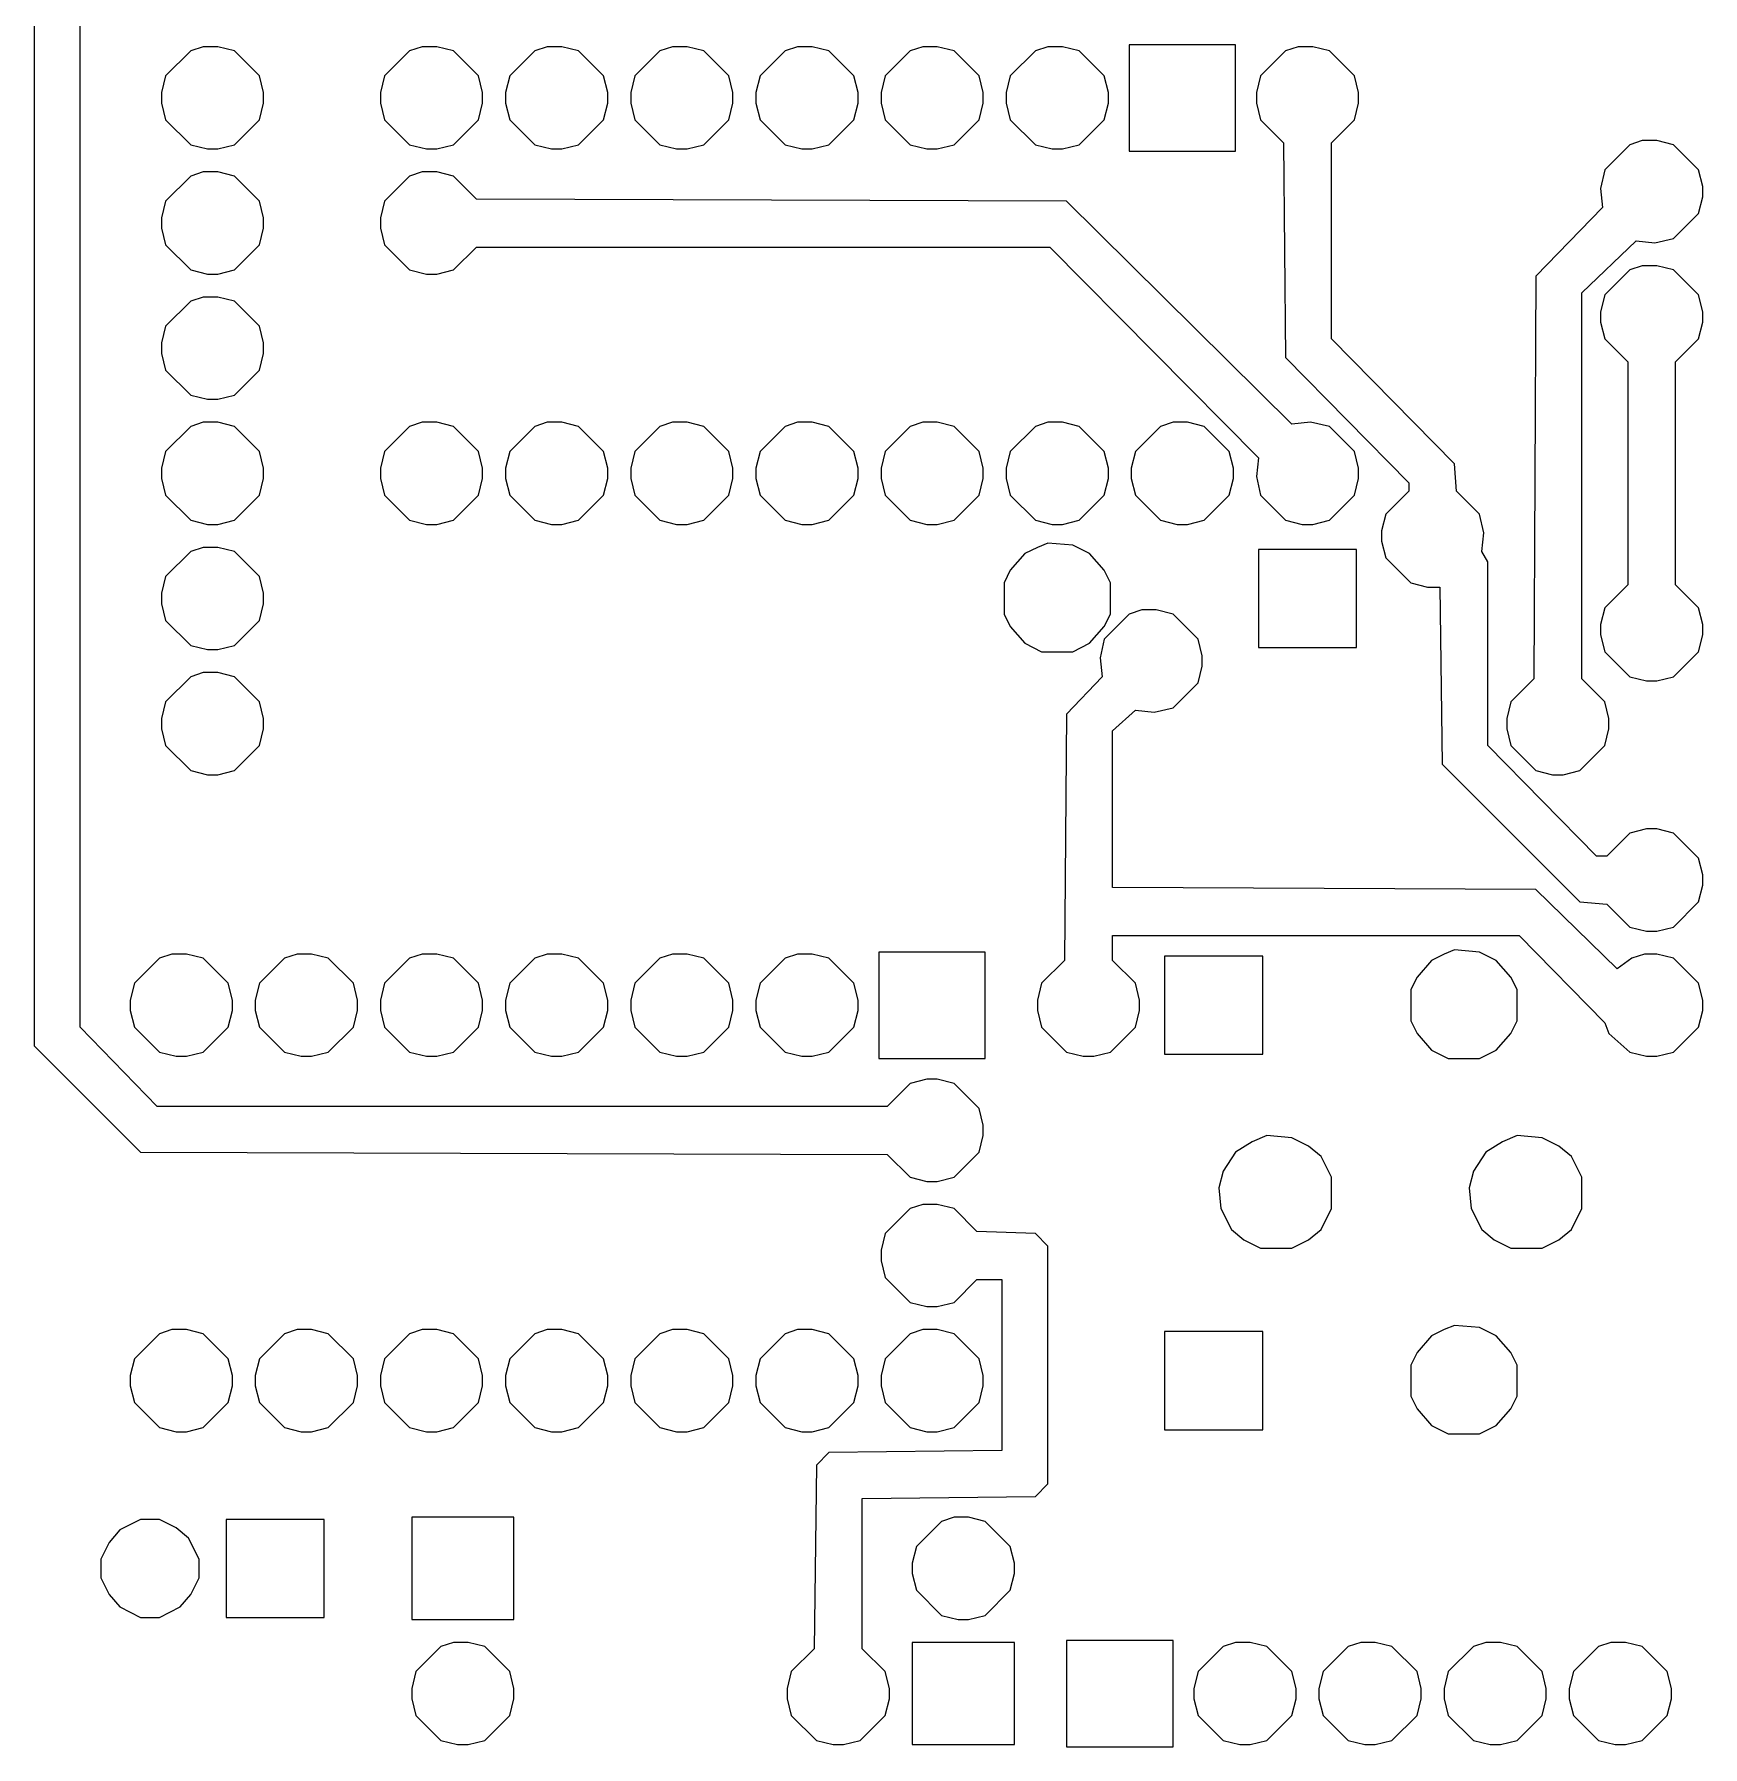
# Model space of a CAD drawing. Header units: millimetres. Extents: x 2 to 82, y 1 to 183.
# Drawn here: x 2.12 to 35.98, y 121.45 to 156.21 of the extents above; entities that cross this region are included whole.
import ezdxf

# ---------------------------------------------------------------- set-up
doc = ezdxf.new("R2010")
doc.units = ezdxf.units.MM
doc.layers.add('Default', color=70, linetype='Continuous')

msp = doc.modelspace()

# ---------------------------------------------------------------- linework, layer by layer
at = {"layer": 'Default'}
for points in [[(2.116667, 170.984333), (2.116667, 135.678333), (4.275667, 133.519333), (19.431, 133.477), (19.896667, 133.011333), (20.235333, 132.926667), (20.447, 132.926667), (20.785667, 133.011333), (21.293667, 133.519333), (21.378333, 133.858), (21.378333, 134.069667), (21.293667, 134.408333), (20.785667, 134.916333), (20.447, 135.001), (20.235333, 135.001), (19.896667, 134.916333), (19.431, 134.450667), (4.614333, 134.450667), (3.048, 136.059333), (3.048, 170.307)], [(2.116667, 170.984333), (2.116667, 135.678333), (4.275667, 133.519333), (19.431, 133.477), (19.896667, 133.011333), (20.235333, 132.926667), (20.447, 132.926667), (20.785667, 133.011333), (21.293667, 133.519333), (21.378333, 133.858), (21.378333, 134.069667), (21.293667, 134.408333), (20.785667, 134.916333), (20.447, 135.001), (20.235333, 135.001), (19.896667, 134.916333), (19.431, 134.450667), (4.614333, 134.450667), (3.048, 136.059333), (3.048, 170.307)], [(5.545667, 155.956), (5.545667, 155.956), (5.291667, 155.871333), (4.783667, 155.363333), (4.699, 155.024667), (4.699, 154.813), (4.783667, 154.474333), (5.291667, 153.966333), (5.630333, 153.881667), (5.842, 153.881667), (6.180667, 153.966333), (6.688667, 154.474333), (6.773333, 154.813), (6.773333, 155.024667), (6.688667, 155.363333), (6.180667, 155.871333), (5.842, 155.956), (5.545667, 155.956)], [(5.545667, 155.956), (5.545667, 155.956), (5.291667, 155.871333), (4.783667, 155.363333), (4.699, 155.024667), (4.699, 154.813), (4.783667, 154.474333), (5.291667, 153.966333), (5.630333, 153.881667), (5.842, 153.881667), (6.180667, 153.966333), (6.688667, 154.474333), (6.773333, 154.813), (6.773333, 155.024667), (6.688667, 155.363333), (6.180667, 155.871333), (5.842, 155.956), (5.545667, 155.956)], [(9.990667, 155.956), (9.990667, 155.956), (9.736667, 155.871333), (9.228667, 155.363333), (9.144, 155.024667), (9.144, 154.813), (9.228667, 154.474333), (9.736667, 153.966333), (10.075333, 153.881667), (10.287, 153.881667), (10.625667, 153.966333), (11.133667, 154.474333), (11.218333, 154.813), (11.218333, 155.024667), (11.133667, 155.363333), (10.625667, 155.871333), (10.287, 155.956), (9.990667, 155.956)], [(9.990667, 155.956), (9.990667, 155.956), (9.736667, 155.871333), (9.228667, 155.363333), (9.144, 155.024667), (9.144, 154.813), (9.228667, 154.474333), (9.736667, 153.966333), (10.075333, 153.881667), (10.287, 153.881667), (10.625667, 153.966333), (11.133667, 154.474333), (11.218333, 154.813), (11.218333, 155.024667), (11.133667, 155.363333), (10.625667, 155.871333), (10.287, 155.956), (9.990667, 155.956)], [(12.530667, 155.956), (12.530667, 155.956), (12.276667, 155.871333), (11.768667, 155.363333), (11.684, 155.024667), (11.684, 154.813), (11.768667, 154.474333), (12.276667, 153.966333), (12.615333, 153.881667), (12.827, 153.881667), (13.165667, 153.966333), (13.673667, 154.474333), (13.758333, 154.813), (13.758333, 155.024667), (13.673667, 155.363333), (13.165667, 155.871333), (12.827, 155.956), (12.530667, 155.956)], [(12.530667, 155.956), (12.530667, 155.956), (12.276667, 155.871333), (11.768667, 155.363333), (11.684, 155.024667), (11.684, 154.813), (11.768667, 154.474333), (12.276667, 153.966333), (12.615333, 153.881667), (12.827, 153.881667), (13.165667, 153.966333), (13.673667, 154.474333), (13.758333, 154.813), (13.758333, 155.024667), (13.673667, 155.363333), (13.165667, 155.871333), (12.827, 155.956), (12.530667, 155.956)], [(15.070667, 155.956), (15.070667, 155.956), (14.816667, 155.871333), (14.308667, 155.363333), (14.224, 155.024667), (14.224, 154.813), (14.308667, 154.474333), (14.816667, 153.966333), (15.155333, 153.881667), (15.367, 153.881667), (15.705667, 153.966333), (16.213667, 154.474333), (16.298333, 154.813), (16.298333, 155.024667), (16.213667, 155.363333), (15.705667, 155.871333), (15.367, 155.956), (15.070667, 155.956)], [(15.070667, 155.956), (15.070667, 155.956), (14.816667, 155.871333), (14.308667, 155.363333), (14.224, 155.024667), (14.224, 154.813), (14.308667, 154.474333), (14.816667, 153.966333), (15.155333, 153.881667), (15.367, 153.881667), (15.705667, 153.966333), (16.213667, 154.474333), (16.298333, 154.813), (16.298333, 155.024667), (16.213667, 155.363333), (15.705667, 155.871333), (15.367, 155.956), (15.070667, 155.956)], [(17.610667, 155.956), (17.610667, 155.956), (17.356667, 155.871333), (16.848667, 155.363333), (16.764, 155.024667), (16.764, 154.813), (16.848667, 154.474333), (17.356667, 153.966333), (17.695333, 153.881667), (17.907, 153.881667), (18.245667, 153.966333), (18.753667, 154.474333), (18.838333, 154.813), (18.838333, 155.024667), (18.753667, 155.363333), (18.245667, 155.871333), (17.907, 155.956), (17.610667, 155.956)], [(17.610667, 155.956), (17.610667, 155.956), (17.356667, 155.871333), (16.848667, 155.363333), (16.764, 155.024667), (16.764, 154.813), (16.848667, 154.474333), (17.356667, 153.966333), (17.695333, 153.881667), (17.907, 153.881667), (18.245667, 153.966333), (18.753667, 154.474333), (18.838333, 154.813), (18.838333, 155.024667), (18.753667, 155.363333), (18.245667, 155.871333), (17.907, 155.956), (17.610667, 155.956)], [(20.150667, 155.956), (20.150667, 155.956), (19.896667, 155.871333), (19.388667, 155.363333), (19.304, 155.024667), (19.304, 154.813), (19.388667, 154.474333), (19.896667, 153.966333), (20.235333, 153.881667), (20.447, 153.881667), (20.785667, 153.966333), (21.293667, 154.474333), (21.378333, 154.813), (21.378333, 155.024667), (21.293667, 155.363333), (20.785667, 155.871333), (20.447, 155.956), (20.150667, 155.956)], [(20.150667, 155.956), (20.150667, 155.956), (19.896667, 155.871333), (19.388667, 155.363333), (19.304, 155.024667), (19.304, 154.813), (19.388667, 154.474333), (19.896667, 153.966333), (20.235333, 153.881667), (20.447, 153.881667), (20.785667, 153.966333), (21.293667, 154.474333), (21.378333, 154.813), (21.378333, 155.024667), (21.293667, 155.363333), (20.785667, 155.871333), (20.447, 155.956), (20.150667, 155.956)], [(22.690667, 155.956), (22.690667, 155.956), (22.436667, 155.871333), (21.928667, 155.363333), (21.844, 155.024667), (21.844, 154.813), (21.928667, 154.474333), (22.436667, 153.966333), (22.775333, 153.881667), (22.987, 153.881667), (23.325667, 153.966333), (23.833667, 154.474333), (23.918333, 154.813), (23.918333, 155.024667), (23.833667, 155.363333), (23.325667, 155.871333), (22.987, 155.956), (22.690667, 155.956)], [(22.690667, 155.956), (22.690667, 155.956), (22.436667, 155.871333), (21.928667, 155.363333), (21.844, 155.024667), (21.844, 154.813), (21.928667, 154.474333), (22.436667, 153.966333), (22.775333, 153.881667), (22.987, 153.881667), (23.325667, 153.966333), (23.833667, 154.474333), (23.918333, 154.813), (23.918333, 155.024667), (23.833667, 155.363333), (23.325667, 155.871333), (22.987, 155.956), (22.690667, 155.956)], [(24.341667, 155.998333), (24.341667, 155.998333), (24.341667, 153.839333), (26.500667, 153.839333), (26.500667, 155.998333), (24.341667, 155.998333)], [(24.341667, 155.998333), (24.341667, 155.998333), (24.341667, 153.839333), (26.500667, 153.839333), (26.500667, 155.998333), (24.341667, 155.998333)], [(27.770667, 155.956), (27.770667, 155.956), (27.516667, 155.871333), (27.008667, 155.363333), (26.924, 155.024667), (26.924, 154.813), (27.008667, 154.474333), (27.474333, 154.008667), (27.516667, 149.648333), (30.014333, 147.108333), (30.014333, 146.939), (29.548667, 146.473333), (29.464, 146.134667), (29.464, 145.923), (29.548667, 145.584333), (30.056667, 145.076333), (30.395333, 144.991667), (30.649333, 144.991667), (30.691667, 141.393333), (33.485667, 138.599333), (34.036, 138.557), (34.501667, 138.091333), (34.840333, 138.006667), (35.052, 138.006667), (35.390667, 138.091333), (35.898667, 138.599333), (35.983333, 138.938), (35.983333, 139.149667), (35.898667, 139.488333), (35.390667, 139.996333), (35.052, 140.081), (34.840333, 140.081), (34.501667, 139.996333), (34.036, 139.530667), (33.824333, 139.530667), (31.623, 141.774333), (31.623, 145.499667), (31.496, 145.711333), (31.538333, 146.092333), (31.453667, 146.473333), (30.988, 146.939), (30.945667, 147.489333), (28.448, 150.029333), (28.448, 154.008667), (28.913667, 154.474333), (28.998333, 154.813), (28.998333, 155.024667), (28.913667, 155.363333), (28.405667, 155.871333), (28.067, 155.956), (27.770667, 155.956)], [(27.770667, 155.956), (27.770667, 155.956), (27.516667, 155.871333), (27.008667, 155.363333), (26.924, 155.024667), (26.924, 154.813), (27.008667, 154.474333), (27.474333, 154.008667), (27.516667, 149.648333), (30.014333, 147.108333), (30.014333, 146.939), (29.548667, 146.473333), (29.464, 146.134667), (29.464, 145.923), (29.548667, 145.584333), (30.056667, 145.076333), (30.395333, 144.991667), (30.649333, 144.991667), (30.691667, 141.393333), (33.485667, 138.599333), (34.036, 138.557), (34.501667, 138.091333), (34.840333, 138.006667), (35.052, 138.006667), (35.390667, 138.091333), (35.898667, 138.599333), (35.983333, 138.938), (35.983333, 139.149667), (35.898667, 139.488333), (35.390667, 139.996333), (35.052, 140.081), (34.840333, 140.081), (34.501667, 139.996333), (34.036, 139.530667), (33.824333, 139.530667), (31.623, 141.774333), (31.623, 145.499667), (31.496, 145.711333), (31.538333, 146.092333), (31.453667, 146.473333), (30.988, 146.939), (30.945667, 147.489333), (28.448, 150.029333), (28.448, 154.008667), (28.913667, 154.474333), (28.998333, 154.813), (28.998333, 155.024667), (28.913667, 155.363333), (28.405667, 155.871333), (28.067, 155.956), (27.770667, 155.956)], [(34.755667, 154.051), (34.755667, 154.051), (34.501667, 153.966333), (33.993667, 153.458333), (33.909, 153.077333), (33.951333, 152.696333), (32.596667, 151.299333), (32.554333, 143.129), (32.088667, 142.663333), (32.004, 142.324667), (32.004, 142.113), (32.088667, 141.774333), (32.596667, 141.266333), (32.935333, 141.181667), (33.147, 141.181667), (33.485667, 141.266333), (33.993667, 141.774333), (34.078333, 142.113), (34.078333, 142.324667), (33.993667, 142.663333), (33.528, 143.129), (33.528, 150.960667), (34.628667, 152.019), (35.009667, 151.976667), (35.390667, 152.061333), (35.898667, 152.569333), (35.983333, 152.908), (35.983333, 153.119667), (35.898667, 153.458333), (35.390667, 153.966333), (35.052, 154.051), (34.755667, 154.051)], [(34.755667, 154.051), (34.755667, 154.051), (34.501667, 153.966333), (33.993667, 153.458333), (33.909, 153.077333), (33.951333, 152.696333), (32.596667, 151.299333), (32.554333, 143.129), (32.088667, 142.663333), (32.004, 142.324667), (32.004, 142.113), (32.088667, 141.774333), (32.596667, 141.266333), (32.935333, 141.181667), (33.147, 141.181667), (33.485667, 141.266333), (33.993667, 141.774333), (34.078333, 142.113), (34.078333, 142.324667), (33.993667, 142.663333), (33.528, 143.129), (33.528, 150.960667), (34.628667, 152.019), (35.009667, 151.976667), (35.390667, 152.061333), (35.898667, 152.569333), (35.983333, 152.908), (35.983333, 153.119667), (35.898667, 153.458333), (35.390667, 153.966333), (35.052, 154.051), (34.755667, 154.051)], [(5.545667, 153.416), (5.545667, 153.416), (5.291667, 153.331333), (4.783667, 152.823333), (4.699, 152.484667), (4.699, 152.273), (4.783667, 151.934333), (5.291667, 151.426333), (5.630333, 151.341667), (5.842, 151.341667), (6.180667, 151.426333), (6.688667, 151.934333), (6.773333, 152.273), (6.773333, 152.484667), (6.688667, 152.823333), (6.180667, 153.331333), (5.842, 153.416), (5.545667, 153.416)], [(5.545667, 153.416), (5.545667, 153.416), (5.291667, 153.331333), (4.783667, 152.823333), (4.699, 152.484667), (4.699, 152.273), (4.783667, 151.934333), (5.291667, 151.426333), (5.630333, 151.341667), (5.842, 151.341667), (6.180667, 151.426333), (6.688667, 151.934333), (6.773333, 152.273), (6.773333, 152.484667), (6.688667, 152.823333), (6.180667, 153.331333), (5.842, 153.416), (5.545667, 153.416)], [(9.990667, 153.416), (9.990667, 153.416), (9.736667, 153.331333), (9.228667, 152.823333), (9.144, 152.484667), (9.144, 152.273), (9.228667, 151.934333), (9.736667, 151.426333), (10.075333, 151.341667), (10.287, 151.341667), (10.625667, 151.426333), (11.091333, 151.892), (22.733, 151.892), (26.966333, 147.616333), (26.924, 147.235333), (27.008667, 146.854333), (27.516667, 146.346333), (27.855333, 146.261667), (28.067, 146.261667), (28.405667, 146.346333), (28.913667, 146.854333), (28.998333, 147.193), (28.998333, 147.404667), (28.913667, 147.743333), (28.405667, 148.251333), (28.024667, 148.336), (27.643667, 148.293667), (23.071667, 152.823333), (11.091333, 152.865667), (10.625667, 153.331333), (10.287, 153.416), (9.990667, 153.416)], [(9.990667, 153.416), (9.990667, 153.416), (9.736667, 153.331333), (9.228667, 152.823333), (9.144, 152.484667), (9.144, 152.273), (9.228667, 151.934333), (9.736667, 151.426333), (10.075333, 151.341667), (10.287, 151.341667), (10.625667, 151.426333), (11.091333, 151.892), (22.733, 151.892), (26.966333, 147.616333), (26.924, 147.235333), (27.008667, 146.854333), (27.516667, 146.346333), (27.855333, 146.261667), (28.067, 146.261667), (28.405667, 146.346333), (28.913667, 146.854333), (28.998333, 147.193), (28.998333, 147.404667), (28.913667, 147.743333), (28.405667, 148.251333), (28.024667, 148.336), (27.643667, 148.293667), (23.071667, 152.823333), (11.091333, 152.865667), (10.625667, 153.331333), (10.287, 153.416), (9.990667, 153.416)], [(34.755667, 151.511), (34.755667, 151.511), (34.501667, 151.426333), (33.993667, 150.918333), (33.909, 150.579667), (33.909, 150.368), (33.993667, 150.029333), (34.459333, 149.563667), (34.459333, 145.034), (33.993667, 144.568333), (33.909, 144.229667), (33.909, 144.018), (33.993667, 143.679333), (34.501667, 143.171333), (34.840333, 143.086667), (35.052, 143.086667), (35.390667, 143.171333), (35.898667, 143.679333), (35.983333, 144.018), (35.983333, 144.229667), (35.898667, 144.568333), (35.433, 145.034), (35.433, 149.563667), (35.898667, 150.029333), (35.983333, 150.368), (35.983333, 150.579667), (35.898667, 150.918333), (35.390667, 151.426333), (35.052, 151.511), (34.755667, 151.511)], [(34.755667, 151.511), (34.755667, 151.511), (34.501667, 151.426333), (33.993667, 150.918333), (33.909, 150.579667), (33.909, 150.368), (33.993667, 150.029333), (34.459333, 149.563667), (34.459333, 145.034), (33.993667, 144.568333), (33.909, 144.229667), (33.909, 144.018), (33.993667, 143.679333), (34.501667, 143.171333), (34.840333, 143.086667), (35.052, 143.086667), (35.390667, 143.171333), (35.898667, 143.679333), (35.983333, 144.018), (35.983333, 144.229667), (35.898667, 144.568333), (35.433, 145.034), (35.433, 149.563667), (35.898667, 150.029333), (35.983333, 150.368), (35.983333, 150.579667), (35.898667, 150.918333), (35.390667, 151.426333), (35.052, 151.511), (34.755667, 151.511)], [(5.545667, 150.876), (5.545667, 150.876), (5.291667, 150.791333), (4.783667, 150.283333), (4.699, 149.944667), (4.699, 149.733), (4.783667, 149.394333), (5.291667, 148.886333), (5.630333, 148.801667), (5.842, 148.801667), (6.180667, 148.886333), (6.688667, 149.394333), (6.773333, 149.733), (6.773333, 149.944667), (6.688667, 150.283333), (6.180667, 150.791333), (5.842, 150.876), (5.545667, 150.876)], [(5.545667, 150.876), (5.545667, 150.876), (5.291667, 150.791333), (4.783667, 150.283333), (4.699, 149.944667), (4.699, 149.733), (4.783667, 149.394333), (5.291667, 148.886333), (5.630333, 148.801667), (5.842, 148.801667), (6.180667, 148.886333), (6.688667, 149.394333), (6.773333, 149.733), (6.773333, 149.944667), (6.688667, 150.283333), (6.180667, 150.791333), (5.842, 150.876), (5.545667, 150.876)], [(5.545667, 148.336), (5.545667, 148.336), (5.291667, 148.251333), (4.783667, 147.743333), (4.699, 147.404667), (4.699, 147.193), (4.783667, 146.854333), (5.291667, 146.346333), (5.630333, 146.261667), (5.842, 146.261667), (6.180667, 146.346333), (6.688667, 146.854333), (6.773333, 147.193), (6.773333, 147.404667), (6.688667, 147.743333), (6.180667, 148.251333), (5.842, 148.336), (5.545667, 148.336)], [(5.545667, 148.336), (5.545667, 148.336), (5.291667, 148.251333), (4.783667, 147.743333), (4.699, 147.404667), (4.699, 147.193), (4.783667, 146.854333), (5.291667, 146.346333), (5.630333, 146.261667), (5.842, 146.261667), (6.180667, 146.346333), (6.688667, 146.854333), (6.773333, 147.193), (6.773333, 147.404667), (6.688667, 147.743333), (6.180667, 148.251333), (5.842, 148.336), (5.545667, 148.336)], [(9.990667, 148.336), (9.990667, 148.336), (9.736667, 148.251333), (9.228667, 147.743333), (9.144, 147.404667), (9.144, 147.193), (9.228667, 146.854333), (9.736667, 146.346333), (10.075333, 146.261667), (10.287, 146.261667), (10.625667, 146.346333), (11.133667, 146.854333), (11.218333, 147.193), (11.218333, 147.404667), (11.133667, 147.743333), (10.625667, 148.251333), (10.287, 148.336), (9.990667, 148.336)], [(9.990667, 148.336), (9.990667, 148.336), (9.736667, 148.251333), (9.228667, 147.743333), (9.144, 147.404667), (9.144, 147.193), (9.228667, 146.854333), (9.736667, 146.346333), (10.075333, 146.261667), (10.287, 146.261667), (10.625667, 146.346333), (11.133667, 146.854333), (11.218333, 147.193), (11.218333, 147.404667), (11.133667, 147.743333), (10.625667, 148.251333), (10.287, 148.336), (9.990667, 148.336)], [(12.530667, 148.336), (12.530667, 148.336), (12.276667, 148.251333), (11.768667, 147.743333), (11.684, 147.404667), (11.684, 147.193), (11.768667, 146.854333), (12.276667, 146.346333), (12.615333, 146.261667), (12.827, 146.261667), (13.165667, 146.346333), (13.673667, 146.854333), (13.758333, 147.193), (13.758333, 147.404667), (13.673667, 147.743333), (13.165667, 148.251333), (12.827, 148.336), (12.530667, 148.336)], [(12.530667, 148.336), (12.530667, 148.336), (12.276667, 148.251333), (11.768667, 147.743333), (11.684, 147.404667), (11.684, 147.193), (11.768667, 146.854333), (12.276667, 146.346333), (12.615333, 146.261667), (12.827, 146.261667), (13.165667, 146.346333), (13.673667, 146.854333), (13.758333, 147.193), (13.758333, 147.404667), (13.673667, 147.743333), (13.165667, 148.251333), (12.827, 148.336), (12.530667, 148.336)], [(15.070667, 148.336), (15.070667, 148.336), (14.816667, 148.251333), (14.308667, 147.743333), (14.224, 147.404667), (14.224, 147.193), (14.308667, 146.854333), (14.816667, 146.346333), (15.155333, 146.261667), (15.367, 146.261667), (15.705667, 146.346333), (16.213667, 146.854333), (16.298333, 147.193), (16.298333, 147.404667), (16.213667, 147.743333), (15.705667, 148.251333), (15.367, 148.336), (15.070667, 148.336)], [(15.070667, 148.336), (15.070667, 148.336), (14.816667, 148.251333), (14.308667, 147.743333), (14.224, 147.404667), (14.224, 147.193), (14.308667, 146.854333), (14.816667, 146.346333), (15.155333, 146.261667), (15.367, 146.261667), (15.705667, 146.346333), (16.213667, 146.854333), (16.298333, 147.193), (16.298333, 147.404667), (16.213667, 147.743333), (15.705667, 148.251333), (15.367, 148.336), (15.070667, 148.336)], [(17.610667, 148.336), (17.610667, 148.336), (17.356667, 148.251333), (16.848667, 147.743333), (16.764, 147.404667), (16.764, 147.193), (16.848667, 146.854333), (17.356667, 146.346333), (17.695333, 146.261667), (17.907, 146.261667), (18.245667, 146.346333), (18.753667, 146.854333), (18.838333, 147.193), (18.838333, 147.404667), (18.753667, 147.743333), (18.245667, 148.251333), (17.907, 148.336), (17.610667, 148.336)], [(17.610667, 148.336), (17.610667, 148.336), (17.356667, 148.251333), (16.848667, 147.743333), (16.764, 147.404667), (16.764, 147.193), (16.848667, 146.854333), (17.356667, 146.346333), (17.695333, 146.261667), (17.907, 146.261667), (18.245667, 146.346333), (18.753667, 146.854333), (18.838333, 147.193), (18.838333, 147.404667), (18.753667, 147.743333), (18.245667, 148.251333), (17.907, 148.336), (17.610667, 148.336)], [(20.150667, 148.336), (20.150667, 148.336), (19.896667, 148.251333), (19.388667, 147.743333), (19.304, 147.404667), (19.304, 147.193), (19.388667, 146.854333), (19.896667, 146.346333), (20.235333, 146.261667), (20.447, 146.261667), (20.785667, 146.346333), (21.293667, 146.854333), (21.378333, 147.193), (21.378333, 147.404667), (21.293667, 147.743333), (20.785667, 148.251333), (20.447, 148.336), (20.150667, 148.336)], [(20.150667, 148.336), (20.150667, 148.336), (19.896667, 148.251333), (19.388667, 147.743333), (19.304, 147.404667), (19.304, 147.193), (19.388667, 146.854333), (19.896667, 146.346333), (20.235333, 146.261667), (20.447, 146.261667), (20.785667, 146.346333), (21.293667, 146.854333), (21.378333, 147.193), (21.378333, 147.404667), (21.293667, 147.743333), (20.785667, 148.251333), (20.447, 148.336), (20.150667, 148.336)], [(22.690667, 148.336), (22.690667, 148.336), (22.436667, 148.251333), (21.928667, 147.743333), (21.844, 147.404667), (21.844, 147.193), (21.928667, 146.854333), (22.436667, 146.346333), (22.775333, 146.261667), (22.987, 146.261667), (23.325667, 146.346333), (23.833667, 146.854333), (23.918333, 147.193), (23.918333, 147.404667), (23.833667, 147.743333), (23.325667, 148.251333), (22.987, 148.336), (22.690667, 148.336)], [(22.690667, 148.336), (22.690667, 148.336), (22.436667, 148.251333), (21.928667, 147.743333), (21.844, 147.404667), (21.844, 147.193), (21.928667, 146.854333), (22.436667, 146.346333), (22.775333, 146.261667), (22.987, 146.261667), (23.325667, 146.346333), (23.833667, 146.854333), (23.918333, 147.193), (23.918333, 147.404667), (23.833667, 147.743333), (23.325667, 148.251333), (22.987, 148.336), (22.690667, 148.336)], [(25.230667, 148.336), (25.230667, 148.336), (24.976667, 148.251333), (24.468667, 147.743333), (24.384, 147.404667), (24.384, 147.193), (24.468667, 146.854333), (24.976667, 146.346333), (25.315333, 146.261667), (25.527, 146.261667), (25.865667, 146.346333), (26.373667, 146.854333), (26.458333, 147.193), (26.458333, 147.404667), (26.373667, 147.743333), (25.865667, 148.251333), (25.527, 148.336), (25.230667, 148.336)], [(25.230667, 148.336), (25.230667, 148.336), (24.976667, 148.251333), (24.468667, 147.743333), (24.384, 147.404667), (24.384, 147.193), (24.468667, 146.854333), (24.976667, 146.346333), (25.315333, 146.261667), (25.527, 146.261667), (25.865667, 146.346333), (26.373667, 146.854333), (26.458333, 147.193), (26.458333, 147.404667), (26.373667, 147.743333), (25.865667, 148.251333), (25.527, 148.336), (25.230667, 148.336)], [(5.545667, 145.796), (5.545667, 145.796), (5.291667, 145.711333), (4.783667, 145.203333), (4.699, 144.864667), (4.699, 144.653), (4.783667, 144.314333), (5.291667, 143.806333), (5.630333, 143.721667), (5.842, 143.721667), (6.180667, 143.806333), (6.688667, 144.314333), (6.773333, 144.653), (6.773333, 144.864667), (6.688667, 145.203333), (6.180667, 145.711333), (5.842, 145.796), (5.545667, 145.796)], [(5.545667, 145.796), (5.545667, 145.796), (5.291667, 145.711333), (4.783667, 145.203333), (4.699, 144.864667), (4.699, 144.653), (4.783667, 144.314333), (5.291667, 143.806333), (5.630333, 143.721667), (5.842, 143.721667), (6.180667, 143.806333), (6.688667, 144.314333), (6.773333, 144.653), (6.773333, 144.864667), (6.688667, 145.203333), (6.180667, 145.711333), (5.842, 145.796), (5.545667, 145.796)], [(22.690667, 145.880667), (22.690667, 145.880667), (22.479, 145.796), (22.225, 145.669), (21.928667, 145.330333), (21.801667, 145.076333), (21.801667, 144.441333), (21.928667, 144.187333), (22.225, 143.848667), (22.563667, 143.679333), (23.198667, 143.679333), (23.537333, 143.848667), (23.833667, 144.187333), (23.960667, 144.441333), (23.960667, 145.076333), (23.833667, 145.330333), (23.537333, 145.669), (23.198667, 145.838333), (22.690667, 145.880667)], [(22.690667, 145.880667), (22.690667, 145.880667), (22.479, 145.796), (22.225, 145.669), (21.928667, 145.330333), (21.801667, 145.076333), (21.801667, 144.441333), (21.928667, 144.187333), (22.225, 143.848667), (22.563667, 143.679333), (23.198667, 143.679333), (23.537333, 143.848667), (23.833667, 144.187333), (23.960667, 144.441333), (23.960667, 145.076333), (23.833667, 145.330333), (23.537333, 145.669), (23.198667, 145.838333), (22.690667, 145.880667)], [(26.966333, 145.753667), (26.966333, 145.753667), (26.966333, 143.764), (28.956, 143.764), (28.956, 145.753667), (26.966333, 145.753667)], [(26.966333, 145.753667), (26.966333, 145.753667), (26.966333, 143.764), (28.956, 143.764), (28.956, 145.753667), (26.966333, 145.753667)], [(24.595667, 144.526), (24.595667, 144.526), (24.341667, 144.441333), (23.833667, 143.933333), (23.749, 143.552333), (23.791333, 143.171333), (23.071667, 142.409333), (23.029333, 137.414), (22.563667, 136.948333), (22.479, 136.609667), (22.479, 136.398), (22.563667, 136.059333), (23.071667, 135.551333), (23.410333, 135.466667), (23.622, 135.466667), (23.960667, 135.551333), (24.468667, 136.059333), (24.553333, 136.398), (24.553333, 136.609667), (24.468667, 136.948333), (24.003, 137.414), (24.003, 137.922), (32.258, 137.922), (33.993667, 136.144), (34.078333, 135.932333), (34.501667, 135.551333), (34.840333, 135.466667), (35.052, 135.466667), (35.390667, 135.551333), (35.898667, 136.059333), (35.983333, 136.398), (35.983333, 136.609667), (35.898667, 136.948333), (35.390667, 137.456333), (35.052, 137.541), (34.798, 137.541), (34.544, 137.456333), (34.247667, 137.244667), (32.596667, 138.853333), (24.003, 138.895667), (24.003, 142.070667), (24.468667, 142.494), (24.849667, 142.451667), (25.230667, 142.536333), (25.738667, 143.044333), (25.823333, 143.383), (25.823333, 143.594667), (25.738667, 143.933333), (25.230667, 144.441333), (24.892, 144.526), (24.595667, 144.526)], [(24.595667, 144.526), (24.595667, 144.526), (24.341667, 144.441333), (23.833667, 143.933333), (23.749, 143.552333), (23.791333, 143.171333), (23.071667, 142.409333), (23.029333, 137.414), (22.563667, 136.948333), (22.479, 136.609667), (22.479, 136.398), (22.563667, 136.059333), (23.071667, 135.551333), (23.410333, 135.466667), (23.622, 135.466667), (23.960667, 135.551333), (24.468667, 136.059333), (24.553333, 136.398), (24.553333, 136.609667), (24.468667, 136.948333), (24.003, 137.414), (24.003, 137.922), (32.258, 137.922), (33.993667, 136.144), (34.078333, 135.932333), (34.501667, 135.551333), (34.840333, 135.466667), (35.052, 135.466667), (35.390667, 135.551333), (35.898667, 136.059333), (35.983333, 136.398), (35.983333, 136.609667), (35.898667, 136.948333), (35.390667, 137.456333), (35.052, 137.541), (34.798, 137.541), (34.544, 137.456333), (34.247667, 137.244667), (32.596667, 138.853333), (24.003, 138.895667), (24.003, 142.070667), (24.468667, 142.494), (24.849667, 142.451667), (25.230667, 142.536333), (25.738667, 143.044333), (25.823333, 143.383), (25.823333, 143.594667), (25.738667, 143.933333), (25.230667, 144.441333), (24.892, 144.526), (24.595667, 144.526)], [(5.545667, 143.256), (5.545667, 143.256), (5.291667, 143.171333), (4.783667, 142.663333), (4.699, 142.324667), (4.699, 142.113), (4.783667, 141.774333), (5.291667, 141.266333), (5.630333, 141.181667), (5.842, 141.181667), (6.180667, 141.266333), (6.688667, 141.774333), (6.773333, 142.113), (6.773333, 142.324667), (6.688667, 142.663333), (6.180667, 143.171333), (5.842, 143.256), (5.545667, 143.256)], [(5.545667, 143.256), (5.545667, 143.256), (5.291667, 143.171333), (4.783667, 142.663333), (4.699, 142.324667), (4.699, 142.113), (4.783667, 141.774333), (5.291667, 141.266333), (5.630333, 141.181667), (5.842, 141.181667), (6.180667, 141.266333), (6.688667, 141.774333), (6.773333, 142.113), (6.773333, 142.324667), (6.688667, 142.663333), (6.180667, 143.171333), (5.842, 143.256), (5.545667, 143.256)], [(4.910667, 137.541), (4.910667, 137.541), (4.656667, 137.456333), (4.148667, 136.948333), (4.064, 136.609667), (4.064, 136.398), (4.148667, 136.059333), (4.656667, 135.551333), (4.995333, 135.466667), (5.207, 135.466667), (5.545667, 135.551333), (6.053667, 136.059333), (6.138333, 136.398), (6.138333, 136.609667), (6.053667, 136.948333), (5.545667, 137.456333), (5.207, 137.541), (4.910667, 137.541)], [(4.910667, 137.541), (4.910667, 137.541), (4.656667, 137.456333), (4.148667, 136.948333), (4.064, 136.609667), (4.064, 136.398), (4.148667, 136.059333), (4.656667, 135.551333), (4.995333, 135.466667), (5.207, 135.466667), (5.545667, 135.551333), (6.053667, 136.059333), (6.138333, 136.398), (6.138333, 136.609667), (6.053667, 136.948333), (5.545667, 137.456333), (5.207, 137.541), (4.910667, 137.541)], [(7.450667, 137.541), (7.450667, 137.541), (7.196667, 137.456333), (6.688667, 136.948333), (6.604, 136.609667), (6.604, 136.398), (6.688667, 136.059333), (7.196667, 135.551333), (7.535333, 135.466667), (7.747, 135.466667), (8.085667, 135.551333), (8.593667, 136.059333), (8.678333, 136.398), (8.678333, 136.609667), (8.593667, 136.948333), (8.085667, 137.456333), (7.747, 137.541), (7.450667, 137.541)], [(7.450667, 137.541), (7.450667, 137.541), (7.196667, 137.456333), (6.688667, 136.948333), (6.604, 136.609667), (6.604, 136.398), (6.688667, 136.059333), (7.196667, 135.551333), (7.535333, 135.466667), (7.747, 135.466667), (8.085667, 135.551333), (8.593667, 136.059333), (8.678333, 136.398), (8.678333, 136.609667), (8.593667, 136.948333), (8.085667, 137.456333), (7.747, 137.541), (7.450667, 137.541)], [(9.990667, 137.541), (9.990667, 137.541), (9.736667, 137.456333), (9.228667, 136.948333), (9.144, 136.609667), (9.144, 136.398), (9.228667, 136.059333), (9.736667, 135.551333), (10.075333, 135.466667), (10.287, 135.466667), (10.625667, 135.551333), (11.133667, 136.059333), (11.218333, 136.398), (11.218333, 136.609667), (11.133667, 136.948333), (10.625667, 137.456333), (10.287, 137.541), (9.990667, 137.541)], [(9.990667, 137.541), (9.990667, 137.541), (9.736667, 137.456333), (9.228667, 136.948333), (9.144, 136.609667), (9.144, 136.398), (9.228667, 136.059333), (9.736667, 135.551333), (10.075333, 135.466667), (10.287, 135.466667), (10.625667, 135.551333), (11.133667, 136.059333), (11.218333, 136.398), (11.218333, 136.609667), (11.133667, 136.948333), (10.625667, 137.456333), (10.287, 137.541), (9.990667, 137.541)], [(12.530667, 137.541), (12.530667, 137.541), (12.276667, 137.456333), (11.768667, 136.948333), (11.684, 136.609667), (11.684, 136.398), (11.768667, 136.059333), (12.276667, 135.551333), (12.615333, 135.466667), (12.827, 135.466667), (13.165667, 135.551333), (13.673667, 136.059333), (13.758333, 136.398), (13.758333, 136.609667), (13.673667, 136.948333), (13.165667, 137.456333), (12.827, 137.541), (12.530667, 137.541)], [(12.530667, 137.541), (12.530667, 137.541), (12.276667, 137.456333), (11.768667, 136.948333), (11.684, 136.609667), (11.684, 136.398), (11.768667, 136.059333), (12.276667, 135.551333), (12.615333, 135.466667), (12.827, 135.466667), (13.165667, 135.551333), (13.673667, 136.059333), (13.758333, 136.398), (13.758333, 136.609667), (13.673667, 136.948333), (13.165667, 137.456333), (12.827, 137.541), (12.530667, 137.541)], [(15.070667, 137.541), (15.070667, 137.541), (14.816667, 137.456333), (14.308667, 136.948333), (14.224, 136.609667), (14.224, 136.398), (14.308667, 136.059333), (14.816667, 135.551333), (15.155333, 135.466667), (15.367, 135.466667), (15.705667, 135.551333), (16.213667, 136.059333), (16.298333, 136.398), (16.298333, 136.609667), (16.213667, 136.948333), (15.705667, 137.456333), (15.367, 137.541), (15.070667, 137.541)], [(15.070667, 137.541), (15.070667, 137.541), (14.816667, 137.456333), (14.308667, 136.948333), (14.224, 136.609667), (14.224, 136.398), (14.308667, 136.059333), (14.816667, 135.551333), (15.155333, 135.466667), (15.367, 135.466667), (15.705667, 135.551333), (16.213667, 136.059333), (16.298333, 136.398), (16.298333, 136.609667), (16.213667, 136.948333), (15.705667, 137.456333), (15.367, 137.541), (15.070667, 137.541)], [(17.610667, 137.541), (17.610667, 137.541), (17.356667, 137.456333), (16.848667, 136.948333), (16.764, 136.609667), (16.764, 136.398), (16.848667, 136.059333), (17.356667, 135.551333), (17.695333, 135.466667), (17.907, 135.466667), (18.245667, 135.551333), (18.753667, 136.059333), (18.838333, 136.398), (18.838333, 136.609667), (18.753667, 136.948333), (18.245667, 137.456333), (17.907, 137.541), (17.610667, 137.541)], [(17.610667, 137.541), (17.610667, 137.541), (17.356667, 137.456333), (16.848667, 136.948333), (16.764, 136.609667), (16.764, 136.398), (16.848667, 136.059333), (17.356667, 135.551333), (17.695333, 135.466667), (17.907, 135.466667), (18.245667, 135.551333), (18.753667, 136.059333), (18.838333, 136.398), (18.838333, 136.609667), (18.753667, 136.948333), (18.245667, 137.456333), (17.907, 137.541), (17.610667, 137.541)], [(19.261667, 137.583333), (19.261667, 137.583333), (19.261667, 135.424333), (21.420667, 135.424333), (21.420667, 137.583333), (19.261667, 137.583333)], [(19.261667, 137.583333), (19.261667, 137.583333), (19.261667, 135.424333), (21.420667, 135.424333), (21.420667, 137.583333), (19.261667, 137.583333)], [(25.061333, 137.498667), (25.061333, 137.498667), (25.061333, 135.509), (27.051, 135.509), (27.051, 137.498667), (25.061333, 137.498667)], [(25.061333, 137.498667), (25.061333, 137.498667), (25.061333, 135.509), (27.051, 135.509), (27.051, 137.498667), (25.061333, 137.498667)], [(30.945667, 137.625667), (30.945667, 137.625667), (30.734, 137.541), (30.48, 137.414), (30.183667, 137.075333), (30.056667, 136.821333), (30.056667, 136.186333), (30.183667, 135.932333), (30.48, 135.593667), (30.818667, 135.424333), (31.453667, 135.424333), (31.792333, 135.593667), (32.088667, 135.932333), (32.215667, 136.186333), (32.215667, 136.821333), (32.088667, 137.075333), (31.792333, 137.414), (31.453667, 137.583333), (30.945667, 137.625667)], [(30.945667, 137.625667), (30.945667, 137.625667), (30.734, 137.541), (30.48, 137.414), (30.183667, 137.075333), (30.056667, 136.821333), (30.056667, 136.186333), (30.183667, 135.932333), (30.48, 135.593667), (30.818667, 135.424333), (31.453667, 135.424333), (31.792333, 135.593667), (32.088667, 135.932333), (32.215667, 136.186333), (32.215667, 136.821333), (32.088667, 137.075333), (31.792333, 137.414), (31.453667, 137.583333), (30.945667, 137.625667)], [(27.135667, 133.858), (27.135667, 133.858), (26.839333, 133.731), (26.500667, 133.519333), (26.246667, 133.138333), (26.162, 132.799667), (26.204333, 132.376333), (26.416, 131.953), (26.67, 131.741333), (27.008667, 131.572), (27.643667, 131.572), (27.982333, 131.741333), (28.236333, 131.953), (28.448, 132.376333), (28.448, 133.011333), (28.236333, 133.434667), (27.982333, 133.646333), (27.643667, 133.815667), (27.135667, 133.858)], [(27.135667, 133.858), (27.135667, 133.858), (26.839333, 133.731), (26.500667, 133.519333), (26.246667, 133.138333), (26.162, 132.799667), (26.204333, 132.376333), (26.416, 131.953), (26.67, 131.741333), (27.008667, 131.572), (27.643667, 131.572), (27.982333, 131.741333), (28.236333, 131.953), (28.448, 132.376333), (28.448, 133.011333), (28.236333, 133.434667), (27.982333, 133.646333), (27.643667, 133.815667), (27.135667, 133.858)], [(32.215667, 133.858), (32.215667, 133.858), (31.919333, 133.731), (31.580667, 133.519333), (31.326667, 133.138333), (31.242, 132.799667), (31.284333, 132.376333), (31.496, 131.953), (31.75, 131.741333), (32.088667, 131.572), (32.723667, 131.572), (33.062333, 131.741333), (33.316333, 131.953), (33.528, 132.376333), (33.528, 133.011333), (33.316333, 133.434667), (33.062333, 133.646333), (32.723667, 133.815667), (32.215667, 133.858)], [(32.215667, 133.858), (32.215667, 133.858), (31.919333, 133.731), (31.580667, 133.519333), (31.326667, 133.138333), (31.242, 132.799667), (31.284333, 132.376333), (31.496, 131.953), (31.75, 131.741333), (32.088667, 131.572), (32.723667, 131.572), (33.062333, 131.741333), (33.316333, 131.953), (33.528, 132.376333), (33.528, 133.011333), (33.316333, 133.434667), (33.062333, 133.646333), (32.723667, 133.815667), (32.215667, 133.858)], [(20.150667, 132.461), (20.150667, 132.461), (19.896667, 132.376333), (19.388667, 131.868333), (19.304, 131.529667), (19.304, 131.318), (19.388667, 130.979333), (19.896667, 130.471333), (20.235333, 130.386667), (20.447, 130.386667), (20.785667, 130.471333), (21.251333, 130.937), (21.759333, 130.937), (21.759333, 127.465667), (18.245667, 127.423333), (17.991667, 127.169333), (17.949333, 123.444), (17.483667, 122.978333), (17.399, 122.639667), (17.399, 122.428), (17.483667, 122.089333), (17.991667, 121.581333), (18.330333, 121.496667), (18.542, 121.496667), (18.880667, 121.581333), (19.388667, 122.089333), (19.473333, 122.428), (19.473333, 122.639667), (19.388667, 122.978333), (18.923, 123.444), (18.923, 126.492), (22.436667, 126.534333), (22.690667, 126.788333), (22.690667, 131.614333), (22.436667, 131.868333), (21.251333, 131.910667), (20.785667, 132.376333), (20.447, 132.461), (20.150667, 132.461)], [(20.150667, 132.461), (20.150667, 132.461), (19.896667, 132.376333), (19.388667, 131.868333), (19.304, 131.529667), (19.304, 131.318), (19.388667, 130.979333), (19.896667, 130.471333), (20.235333, 130.386667), (20.447, 130.386667), (20.785667, 130.471333), (21.251333, 130.937), (21.759333, 130.937), (21.759333, 127.465667), (18.245667, 127.423333), (17.991667, 127.169333), (17.949333, 123.444), (17.483667, 122.978333), (17.399, 122.639667), (17.399, 122.428), (17.483667, 122.089333), (17.991667, 121.581333), (18.330333, 121.496667), (18.542, 121.496667), (18.880667, 121.581333), (19.388667, 122.089333), (19.473333, 122.428), (19.473333, 122.639667), (19.388667, 122.978333), (18.923, 123.444), (18.923, 126.492), (22.436667, 126.534333), (22.690667, 126.788333), (22.690667, 131.614333), (22.436667, 131.868333), (21.251333, 131.910667), (20.785667, 132.376333), (20.447, 132.461), (20.150667, 132.461)], [(30.945667, 130.005667), (30.945667, 130.005667), (30.734, 129.921), (30.48, 129.794), (30.183667, 129.455333), (30.056667, 129.201333), (30.056667, 128.566333), (30.183667, 128.312333), (30.48, 127.973667), (30.818667, 127.804333), (31.453667, 127.804333), (31.792333, 127.973667), (32.088667, 128.312333), (32.215667, 128.566333), (32.215667, 129.201333), (32.088667, 129.455333), (31.792333, 129.794), (31.453667, 129.963333), (30.945667, 130.005667)], [(30.945667, 130.005667), (30.945667, 130.005667), (30.734, 129.921), (30.48, 129.794), (30.183667, 129.455333), (30.056667, 129.201333), (30.056667, 128.566333), (30.183667, 128.312333), (30.48, 127.973667), (30.818667, 127.804333), (31.453667, 127.804333), (31.792333, 127.973667), (32.088667, 128.312333), (32.215667, 128.566333), (32.215667, 129.201333), (32.088667, 129.455333), (31.792333, 129.794), (31.453667, 129.963333), (30.945667, 130.005667)], [(4.910667, 129.921), (4.910667, 129.921), (4.656667, 129.836333), (4.148667, 129.328333), (4.064, 128.989667), (4.064, 128.778), (4.148667, 128.439333), (4.656667, 127.931333), (4.995333, 127.846667), (5.207, 127.846667), (5.545667, 127.931333), (6.053667, 128.439333), (6.138333, 128.778), (6.138333, 128.989667), (6.053667, 129.328333), (5.545667, 129.836333), (5.207, 129.921), (4.910667, 129.921)], [(4.910667, 129.921), (4.910667, 129.921), (4.656667, 129.836333), (4.148667, 129.328333), (4.064, 128.989667), (4.064, 128.778), (4.148667, 128.439333), (4.656667, 127.931333), (4.995333, 127.846667), (5.207, 127.846667), (5.545667, 127.931333), (6.053667, 128.439333), (6.138333, 128.778), (6.138333, 128.989667), (6.053667, 129.328333), (5.545667, 129.836333), (5.207, 129.921), (4.910667, 129.921)], [(7.450667, 129.921), (7.450667, 129.921), (7.196667, 129.836333), (6.688667, 129.328333), (6.604, 128.989667), (6.604, 128.778), (6.688667, 128.439333), (7.196667, 127.931333), (7.535333, 127.846667), (7.747, 127.846667), (8.085667, 127.931333), (8.593667, 128.439333), (8.678333, 128.778), (8.678333, 128.989667), (8.593667, 129.328333), (8.085667, 129.836333), (7.747, 129.921), (7.450667, 129.921)], [(7.450667, 129.921), (7.450667, 129.921), (7.196667, 129.836333), (6.688667, 129.328333), (6.604, 128.989667), (6.604, 128.778), (6.688667, 128.439333), (7.196667, 127.931333), (7.535333, 127.846667), (7.747, 127.846667), (8.085667, 127.931333), (8.593667, 128.439333), (8.678333, 128.778), (8.678333, 128.989667), (8.593667, 129.328333), (8.085667, 129.836333), (7.747, 129.921), (7.450667, 129.921)], [(9.990667, 129.921), (9.990667, 129.921), (9.736667, 129.836333), (9.228667, 129.328333), (9.144, 128.989667), (9.144, 128.778), (9.228667, 128.439333), (9.736667, 127.931333), (10.075333, 127.846667), (10.287, 127.846667), (10.625667, 127.931333), (11.133667, 128.439333), (11.218333, 128.778), (11.218333, 128.989667), (11.133667, 129.328333), (10.625667, 129.836333), (10.287, 129.921), (9.990667, 129.921)], [(9.990667, 129.921), (9.990667, 129.921), (9.736667, 129.836333), (9.228667, 129.328333), (9.144, 128.989667), (9.144, 128.778), (9.228667, 128.439333), (9.736667, 127.931333), (10.075333, 127.846667), (10.287, 127.846667), (10.625667, 127.931333), (11.133667, 128.439333), (11.218333, 128.778), (11.218333, 128.989667), (11.133667, 129.328333), (10.625667, 129.836333), (10.287, 129.921), (9.990667, 129.921)], [(12.530667, 129.921), (12.530667, 129.921), (12.276667, 129.836333), (11.768667, 129.328333), (11.684, 128.989667), (11.684, 128.778), (11.768667, 128.439333), (12.276667, 127.931333), (12.615333, 127.846667), (12.827, 127.846667), (13.165667, 127.931333), (13.673667, 128.439333), (13.758333, 128.778), (13.758333, 128.989667), (13.673667, 129.328333), (13.165667, 129.836333), (12.827, 129.921), (12.530667, 129.921)], [(12.530667, 129.921), (12.530667, 129.921), (12.276667, 129.836333), (11.768667, 129.328333), (11.684, 128.989667), (11.684, 128.778), (11.768667, 128.439333), (12.276667, 127.931333), (12.615333, 127.846667), (12.827, 127.846667), (13.165667, 127.931333), (13.673667, 128.439333), (13.758333, 128.778), (13.758333, 128.989667), (13.673667, 129.328333), (13.165667, 129.836333), (12.827, 129.921), (12.530667, 129.921)], [(15.070667, 129.921), (15.070667, 129.921), (14.816667, 129.836333), (14.308667, 129.328333), (14.224, 128.989667), (14.224, 128.778), (14.308667, 128.439333), (14.816667, 127.931333), (15.155333, 127.846667), (15.367, 127.846667), (15.705667, 127.931333), (16.213667, 128.439333), (16.298333, 128.778), (16.298333, 128.989667), (16.213667, 129.328333), (15.705667, 129.836333), (15.367, 129.921), (15.070667, 129.921)], [(15.070667, 129.921), (15.070667, 129.921), (14.816667, 129.836333), (14.308667, 129.328333), (14.224, 128.989667), (14.224, 128.778), (14.308667, 128.439333), (14.816667, 127.931333), (15.155333, 127.846667), (15.367, 127.846667), (15.705667, 127.931333), (16.213667, 128.439333), (16.298333, 128.778), (16.298333, 128.989667), (16.213667, 129.328333), (15.705667, 129.836333), (15.367, 129.921), (15.070667, 129.921)], [(17.610667, 129.921), (17.610667, 129.921), (17.356667, 129.836333), (16.848667, 129.328333), (16.764, 128.989667), (16.764, 128.778), (16.848667, 128.439333), (17.356667, 127.931333), (17.695333, 127.846667), (17.907, 127.846667), (18.245667, 127.931333), (18.753667, 128.439333), (18.838333, 128.778), (18.838333, 128.989667), (18.753667, 129.328333), (18.245667, 129.836333), (17.907, 129.921), (17.610667, 129.921)], [(17.610667, 129.921), (17.610667, 129.921), (17.356667, 129.836333), (16.848667, 129.328333), (16.764, 128.989667), (16.764, 128.778), (16.848667, 128.439333), (17.356667, 127.931333), (17.695333, 127.846667), (17.907, 127.846667), (18.245667, 127.931333), (18.753667, 128.439333), (18.838333, 128.778), (18.838333, 128.989667), (18.753667, 129.328333), (18.245667, 129.836333), (17.907, 129.921), (17.610667, 129.921)], [(20.150667, 129.921), (20.150667, 129.921), (19.896667, 129.836333), (19.388667, 129.328333), (19.304, 128.989667), (19.304, 128.778), (19.388667, 128.439333), (19.896667, 127.931333), (20.235333, 127.846667), (20.447, 127.846667), (20.785667, 127.931333), (21.293667, 128.439333), (21.378333, 128.778), (21.378333, 128.989667), (21.293667, 129.328333), (20.785667, 129.836333), (20.447, 129.921), (20.150667, 129.921)], [(20.150667, 129.921), (20.150667, 129.921), (19.896667, 129.836333), (19.388667, 129.328333), (19.304, 128.989667), (19.304, 128.778), (19.388667, 128.439333), (19.896667, 127.931333), (20.235333, 127.846667), (20.447, 127.846667), (20.785667, 127.931333), (21.293667, 128.439333), (21.378333, 128.778), (21.378333, 128.989667), (21.293667, 129.328333), (20.785667, 129.836333), (20.447, 129.921), (20.150667, 129.921)], [(25.061333, 129.878667), (25.061333, 129.878667), (25.061333, 127.889), (27.051, 127.889), (27.051, 129.878667), (25.061333, 129.878667)], [(25.061333, 129.878667), (25.061333, 129.878667), (25.061333, 127.889), (27.051, 127.889), (27.051, 129.878667), (25.061333, 129.878667)], [(4.275667, 126.068667), (4.275667, 126.068667), (3.852333, 125.857), (3.640667, 125.603), (3.471333, 125.264333), (3.471333, 124.883333), (3.640667, 124.544667), (3.852333, 124.290667), (4.275667, 124.079), (4.656667, 124.079), (5.08, 124.290667), (5.291667, 124.544667), (5.461, 124.883333), (5.461, 125.264333), (5.249333, 125.687667), (4.995333, 125.899333), (4.656667, 126.068667), (4.275667, 126.068667)], [(4.275667, 126.068667), (4.275667, 126.068667), (3.852333, 125.857), (3.640667, 125.603), (3.471333, 125.264333), (3.471333, 124.883333), (3.640667, 124.544667), (3.852333, 124.290667), (4.275667, 124.079), (4.656667, 124.079), (5.08, 124.290667), (5.291667, 124.544667), (5.461, 124.883333), (5.461, 125.264333), (5.249333, 125.687667), (4.995333, 125.899333), (4.656667, 126.068667), (4.275667, 126.068667)], [(6.011333, 126.068667), (6.011333, 126.068667), (6.011333, 124.079), (8.001, 124.079), (8.001, 126.068667), (6.011333, 126.068667)], [(6.011333, 126.068667), (6.011333, 126.068667), (6.011333, 124.079), (8.001, 124.079), (8.001, 126.068667), (6.011333, 126.068667)], [(9.779, 126.111), (9.779, 126.111), (9.779, 124.036667), (11.853333, 124.036667), (11.853333, 126.111), (9.779, 126.111)], [(9.779, 126.111), (9.779, 126.111), (9.779, 124.036667), (11.853333, 124.036667), (11.853333, 126.111), (9.779, 126.111)], [(20.785667, 126.111), (20.785667, 126.111), (20.531667, 126.026333), (20.023667, 125.518333), (19.939, 125.179667), (19.939, 124.968), (20.023667, 124.629333), (20.531667, 124.121333), (20.870333, 124.036667), (21.082, 124.036667), (21.420667, 124.121333), (21.928667, 124.629333), (22.013333, 124.968), (22.013333, 125.179667), (21.928667, 125.518333), (21.420667, 126.026333), (21.082, 126.111), (20.785667, 126.111)], [(20.785667, 126.111), (20.785667, 126.111), (20.531667, 126.026333), (20.023667, 125.518333), (19.939, 125.179667), (19.939, 124.968), (20.023667, 124.629333), (20.531667, 124.121333), (20.870333, 124.036667), (21.082, 124.036667), (21.420667, 124.121333), (21.928667, 124.629333), (22.013333, 124.968), (22.013333, 125.179667), (21.928667, 125.518333), (21.420667, 126.026333), (21.082, 126.111), (20.785667, 126.111)], [(10.625667, 123.571), (10.625667, 123.571), (10.371667, 123.486333), (9.863667, 122.978333), (9.779, 122.639667), (9.779, 122.428), (9.863667, 122.089333), (10.371667, 121.581333), (10.710333, 121.496667), (10.922, 121.496667), (11.260667, 121.581333), (11.768667, 122.089333), (11.853333, 122.428), (11.853333, 122.639667), (11.768667, 122.978333), (11.260667, 123.486333), (10.922, 123.571), (10.625667, 123.571)], [(10.625667, 123.571), (10.625667, 123.571), (10.371667, 123.486333), (9.863667, 122.978333), (9.779, 122.639667), (9.779, 122.428), (9.863667, 122.089333), (10.371667, 121.581333), (10.710333, 121.496667), (10.922, 121.496667), (11.260667, 121.581333), (11.768667, 122.089333), (11.853333, 122.428), (11.853333, 122.639667), (11.768667, 122.978333), (11.260667, 123.486333), (10.922, 123.571), (10.625667, 123.571)], [(19.939, 123.571), (19.939, 123.571), (19.939, 121.496667), (22.013333, 121.496667), (22.013333, 123.571), (19.939, 123.571)], [(19.939, 123.571), (19.939, 123.571), (19.939, 121.496667), (22.013333, 121.496667), (22.013333, 123.571), (19.939, 123.571)], [(23.071667, 123.613333), (23.071667, 123.613333), (23.071667, 121.454333), (25.230667, 121.454333), (25.230667, 123.613333), (23.071667, 123.613333)], [(23.071667, 123.613333), (23.071667, 123.613333), (23.071667, 121.454333), (25.230667, 121.454333), (25.230667, 123.613333), (23.071667, 123.613333)], [(26.500667, 123.571), (26.500667, 123.571), (26.246667, 123.486333), (25.738667, 122.978333), (25.654, 122.639667), (25.654, 122.428), (25.738667, 122.089333), (26.246667, 121.581333), (26.585333, 121.496667), (26.797, 121.496667), (27.135667, 121.581333), (27.643667, 122.089333), (27.728333, 122.428), (27.728333, 122.639667), (27.643667, 122.978333), (27.135667, 123.486333), (26.797, 123.571), (26.500667, 123.571)], [(26.500667, 123.571), (26.500667, 123.571), (26.246667, 123.486333), (25.738667, 122.978333), (25.654, 122.639667), (25.654, 122.428), (25.738667, 122.089333), (26.246667, 121.581333), (26.585333, 121.496667), (26.797, 121.496667), (27.135667, 121.581333), (27.643667, 122.089333), (27.728333, 122.428), (27.728333, 122.639667), (27.643667, 122.978333), (27.135667, 123.486333), (26.797, 123.571), (26.500667, 123.571)], [(29.040667, 123.571), (29.040667, 123.571), (28.786667, 123.486333), (28.278667, 122.978333), (28.194, 122.639667), (28.194, 122.428), (28.278667, 122.089333), (28.786667, 121.581333), (29.125333, 121.496667), (29.337, 121.496667), (29.675667, 121.581333), (30.183667, 122.089333), (30.268333, 122.428), (30.268333, 122.639667), (30.183667, 122.978333), (29.675667, 123.486333), (29.337, 123.571), (29.040667, 123.571)], [(29.040667, 123.571), (29.040667, 123.571), (28.786667, 123.486333), (28.278667, 122.978333), (28.194, 122.639667), (28.194, 122.428), (28.278667, 122.089333), (28.786667, 121.581333), (29.125333, 121.496667), (29.337, 121.496667), (29.675667, 121.581333), (30.183667, 122.089333), (30.268333, 122.428), (30.268333, 122.639667), (30.183667, 122.978333), (29.675667, 123.486333), (29.337, 123.571), (29.040667, 123.571)], [(31.580667, 123.571), (31.580667, 123.571), (31.326667, 123.486333), (30.818667, 122.978333), (30.734, 122.639667), (30.734, 122.428), (30.818667, 122.089333), (31.326667, 121.581333), (31.665333, 121.496667), (31.877, 121.496667), (32.215667, 121.581333), (32.723667, 122.089333), (32.808333, 122.428), (32.808333, 122.639667), (32.723667, 122.978333), (32.215667, 123.486333), (31.877, 123.571), (31.580667, 123.571)], [(31.580667, 123.571), (31.580667, 123.571), (31.326667, 123.486333), (30.818667, 122.978333), (30.734, 122.639667), (30.734, 122.428), (30.818667, 122.089333), (31.326667, 121.581333), (31.665333, 121.496667), (31.877, 121.496667), (32.215667, 121.581333), (32.723667, 122.089333), (32.808333, 122.428), (32.808333, 122.639667), (32.723667, 122.978333), (32.215667, 123.486333), (31.877, 123.571), (31.580667, 123.571)], [(34.120667, 123.571), (34.120667, 123.571), (33.866667, 123.486333), (33.358667, 122.978333), (33.274, 122.639667), (33.274, 122.428), (33.358667, 122.089333), (33.866667, 121.581333), (34.205333, 121.496667), (34.417, 121.496667), (34.755667, 121.581333), (35.263667, 122.089333), (35.348333, 122.428), (35.348333, 122.639667), (35.263667, 122.978333), (34.755667, 123.486333), (34.417, 123.571), (34.120667, 123.571)], [(34.120667, 123.571), (34.120667, 123.571), (33.866667, 123.486333), (33.358667, 122.978333), (33.274, 122.639667), (33.274, 122.428), (33.358667, 122.089333), (33.866667, 121.581333), (34.205333, 121.496667), (34.417, 121.496667), (34.755667, 121.581333), (35.263667, 122.089333), (35.348333, 122.428), (35.348333, 122.639667), (35.263667, 122.978333), (34.755667, 123.486333), (34.417, 123.571), (34.120667, 123.571)]]:
    msp.add_lwpolyline(points, dxfattribs=at)

doc.saveas('drawing.dxf')
